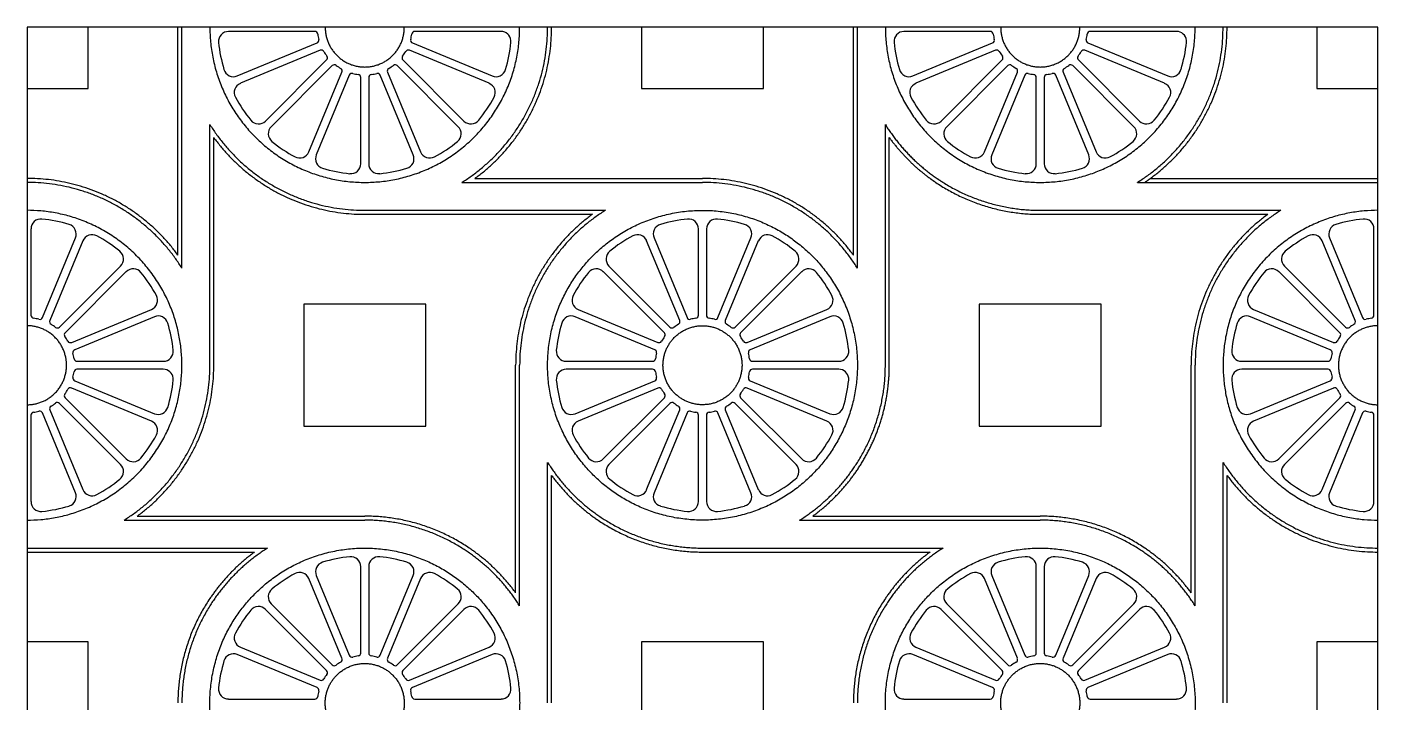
# Model space of a CAD drawing. Header units: millimetres. Extents: x -101 to 102, y -117 to 99.
# Drawn here: x 0.57 to 48.59, y 24.77 to 48.79 of the extents above; entities that cross this region are included whole.
import ezdxf

# ---------------------------------------------------------------- set-up
doc = ezdxf.new("R2010")
doc.units = ezdxf.units.MM
doc.header["$MEASUREMENT"] = 0
doc.layers.add('Layer 03', color=5, linetype='Continuous')

msp = doc.modelspace()

# ---------------------------------------------------------------- linework, layer by layer
at = {"layer": 'Layer 03'}
for p, q in [((0.569, 48.794), (0.569, 0.753)), ((48.593, 48.794), (0.569, 48.794)), ((2.738, 46.608), (2.738, 48.794)), ((5.933, 40.688), (5.933, 48.778)), ((6.075, 40.225), (6.075, 48.778)), ((10.799, 48.636), (7.73, 48.636)), ((17.42, 48.636), (14.351, 48.636)), ((22.411, 48.794), (22.411, 46.608)), ((26.75, 46.608), (26.75, 48.794)), ((29.945, 40.688), (29.945, 48.778)), ((30.087, 40.225), (30.087, 48.778)), ((34.811, 48.636), (31.742, 48.636)), ((41.432, 48.636), (38.363, 48.636)), ((46.423, 48.794), (46.423, 46.608)), ((48.593, 0.753), (48.593, 48.794)), ((8.045, 47.054), (10.88, 48.229)), ((14.27, 48.229), (17.105, 47.054)), ((32.057, 47.054), (34.892, 48.229)), ((38.282, 48.229), (41.117, 47.054)), ((10.988, 47.967), (8.153, 46.793)), ((9.049, 45.452), (11.219, 47.622)), ((13.931, 47.622), (16.101, 45.452)), ((16.997, 46.793), (14.162, 47.967)), ((35, 47.967), (32.165, 46.793)), ((33.061, 45.452), (35.231, 47.622)), ((37.943, 47.622), (40.113, 45.452)), ((41.009, 46.793), (38.174, 47.967)), ((11.419, 47.422), (9.249, 45.252)), ((10.59, 44.356), (11.764, 47.191)), ((12.026, 47.083), (10.851, 44.247)), ((14.298, 44.247), (13.124, 47.083)), ((13.385, 47.191), (14.559, 44.356)), ((15.901, 45.252), (13.731, 47.422)), ((35.431, 47.422), (33.261, 45.252)), ((34.602, 44.356), (35.776, 47.191)), ((36.038, 47.083), (34.863, 44.247)), ((38.31, 44.247), (37.136, 47.083)), ((37.397, 47.191), (38.571, 44.356)), ((39.913, 45.252), (37.743, 47.422)), ((0.569, 46.608), (2.738, 46.608)), ((12.433, 43.933), (12.433, 47.001)), ((12.716, 47.001), (12.716, 43.933)), ((22.411, 46.608), (26.75, 46.608)), ((36.445, 43.933), (36.445, 47.001)), ((36.728, 47.001), (36.728, 43.933)), ((46.423, 46.608), (48.593, 46.608)), ((7.069, 36.772), (7.069, 45.324)), ((31.081, 36.772), (31.081, 45.324)), ((7.21, 36.772), (7.21, 44.862)), ((31.222, 36.772), (31.222, 44.862)), ((16.028, 43.271), (24.581, 43.271)), ((16.491, 43.413), (24.581, 43.413)), ((40.04, 43.271), (48.593, 43.271)), ((40.503, 43.413), (48.593, 43.413)), ((12.575, 42.278), (21.127, 42.278)), ((36.587, 42.278), (45.139, 42.278)), ((12.575, 42.136), (20.665, 42.136)), ((36.587, 42.136), (44.677, 42.136)), ((0.71, 41.617), (0.71, 38.548)), ((1.118, 38.467), (2.292, 41.302)), ((22.857, 41.302), (24.032, 38.467)), ((24.439, 38.548), (24.439, 41.617)), ((24.722, 41.617), (24.722, 38.548)), ((25.13, 38.467), (26.304, 41.302)), ((46.869, 41.302), (48.044, 38.467)), ((48.451, 38.548), (48.451, 41.617)), ((2.554, 41.194), (1.379, 38.359)), ((23.77, 38.359), (22.596, 41.194)), ((26.565, 41.194), (25.391, 38.359)), ((47.782, 38.359), (46.608, 41.194)), ((1.725, 38.128), (3.895, 40.298)), ((4.095, 40.098), (1.925, 37.928)), ((23.225, 37.928), (21.055, 40.098)), ((21.255, 40.298), (23.425, 38.128)), ((25.737, 38.128), (27.907, 40.298)), ((28.107, 40.098), (25.937, 37.928)), ((47.237, 37.928), (45.067, 40.098)), ((45.267, 40.298), (47.437, 38.128)), ((14.744, 38.941), (10.405, 38.941)), ((10.405, 38.941), (10.405, 34.602)), ((14.744, 34.602), (14.744, 38.941)), ((38.756, 38.941), (34.417, 38.941)), ((34.417, 38.941), (34.417, 34.602)), ((38.756, 34.602), (38.756, 38.941)), ((2.156, 37.582), (4.991, 38.756)), ((5.099, 38.495), (2.264, 37.321)), ((22.886, 37.321), (20.051, 38.495)), ((20.159, 38.756), (22.994, 37.582)), ((26.168, 37.582), (29.003, 38.756)), ((29.111, 38.495), (26.276, 37.321)), ((46.898, 37.321), (44.063, 38.495)), ((44.171, 38.756), (47.006, 37.582)), ((2.345, 36.913), (5.414, 36.913)), ((5.414, 36.63), (2.345, 36.63)), ((7.069, 36.772), (7.069, 36.772)), ((17.939, 28.682), (17.939, 36.772)), ((18.081, 28.219), (18.081, 36.772)), ((19.736, 36.913), (22.805, 36.913)), ((22.805, 36.63), (19.736, 36.63)), ((26.357, 36.913), (29.426, 36.913)), ((29.426, 36.63), (26.357, 36.63)), ((41.951, 28.682), (41.951, 36.772)), ((42.093, 28.219), (42.093, 36.772)), ((43.748, 36.913), (46.817, 36.913)), ((46.817, 36.63), (43.748, 36.63)), ((2.264, 36.223), (5.099, 35.048)), ((20.051, 35.048), (22.886, 36.223)), ((26.276, 36.223), (29.111, 35.048)), ((44.063, 35.048), (46.898, 36.223)), ((1.925, 35.616), (4.095, 33.446)), ((4.991, 34.787), (2.156, 35.961)), ((22.994, 35.961), (20.159, 34.787)), ((21.055, 33.446), (23.225, 35.616)), ((25.937, 35.616), (28.107, 33.446)), ((29.003, 34.787), (26.168, 35.961)), ((47.006, 35.961), (44.171, 34.787)), ((45.067, 33.446), (47.237, 35.616)), ((2.292, 32.241), (1.118, 35.077)), ((1.379, 35.185), (2.554, 32.35)), ((3.895, 33.246), (1.725, 35.416)), ((23.425, 35.416), (21.255, 33.246)), ((22.596, 32.35), (23.77, 35.185)), ((24.032, 35.077), (22.857, 32.241)), ((26.304, 32.241), (25.13, 35.077)), ((25.391, 35.185), (26.565, 32.35)), ((27.907, 33.246), (25.737, 35.416)), ((47.437, 35.416), (45.267, 33.246)), ((46.608, 32.35), (47.782, 35.185)), ((48.044, 35.077), (46.869, 32.241)), ((0.71, 34.995), (0.71, 31.927)), ((10.405, 34.602), (14.744, 34.602)), ((24.439, 31.927), (24.439, 34.995)), ((24.722, 34.995), (24.722, 31.927)), ((34.417, 34.602), (38.756, 34.602)), ((48.451, 31.927), (48.451, 34.995)), ((19.075, 24.766), (19.075, 33.318)), ((43.086, 24.766), (43.086, 33.318)), ((19.216, 24.766), (19.216, 32.856)), ((43.228, 24.766), (43.228, 32.856)), ((4.022, 31.265), (12.575, 31.265)), ((4.485, 31.407), (12.575, 31.407)), ((28.034, 31.265), (36.587, 31.265)), ((28.497, 31.407), (36.587, 31.407)), ((0.569, 30.272), (9.121, 30.272)), ((24.581, 30.272), (33.133, 30.272)), ((0.569, 30.13), (8.659, 30.13)), ((24.581, 30.13), (32.671, 30.13)), ((10.851, 29.296), (12.026, 26.461)), ((12.433, 26.542), (12.433, 29.611)), ((12.716, 29.611), (12.716, 26.542)), ((13.124, 26.461), (14.298, 29.296)), ((34.863, 29.296), (36.038, 26.461)), ((36.445, 26.542), (36.445, 29.611)), ((36.728, 29.611), (36.728, 26.542)), ((37.136, 26.461), (38.31, 29.296)), ((11.764, 26.353), (10.59, 29.188)), ((14.559, 29.188), (13.385, 26.353)), ((35.776, 26.353), (34.602, 29.188)), ((38.571, 29.188), (37.397, 26.353)), ((11.219, 25.922), (9.049, 28.092)), ((9.249, 28.292), (11.419, 26.122)), ((13.731, 26.122), (15.901, 28.292)), ((16.101, 28.092), (13.931, 25.922)), ((35.231, 25.922), (33.061, 28.092)), ((33.261, 28.292), (35.431, 26.122)), ((37.743, 26.122), (39.913, 28.292)), ((40.113, 28.092), (37.943, 25.922)), ((2.738, 26.935), (0.569, 26.935)), ((2.738, 22.596), (2.738, 26.935)), ((26.75, 26.935), (22.411, 26.935)), ((22.411, 26.935), (22.411, 22.596)), ((26.75, 22.596), (26.75, 26.935)), ((48.593, 26.935), (46.423, 26.935)), ((46.423, 26.935), (46.423, 22.596)), ((10.88, 25.315), (8.045, 26.489)), ((8.153, 26.75), (10.988, 25.576)), ((14.162, 25.576), (16.997, 26.75)), ((17.105, 26.489), (14.27, 25.315)), ((34.892, 25.315), (32.057, 26.489)), ((32.165, 26.75), (35, 25.576)), ((38.174, 25.576), (41.009, 26.75)), ((41.117, 26.489), (38.282, 25.315)), ((7.73, 24.907), (10.799, 24.907)), ((14.351, 24.907), (17.42, 24.907)), ((31.742, 24.907), (34.811, 24.907)), ((38.363, 24.907), (41.432, 24.907))]:
    msp.add_line(p, q, dxfattribs=at)
for centre, radius, start, end in [((7.73, 48.283), 0.353, 90, 185.8312), ((10.799, 48.53), 0.106, 7.9293, 90), ((12.575, 48.778), 1.687, 187.9293, 194.5707), ((12.575, 48.778), 1.687, 345.4293, 352.0707), ((14.351, 48.53), 0.106, 90, 172.0707), ((17.42, 48.283), 0.353, 5.9772, 90), ((31.742, 48.283), 0.353, 90, 185.8312), ((34.811, 48.53), 0.106, 7.9293, 90), ((36.587, 48.778), 1.687, 187.9293, 194.5707), ((36.587, 48.778), 1.687, 345.4293, 352.0707), ((38.363, 48.53), 0.106, 90, 172.0707), ((41.432, 48.283), 0.353, 5.9772, 90), ((12.575, 48.778), 5.224, 185.8312, 196.6688), ((10.839, 48.326), 0.106, 292.5, 14.5707), ((14.311, 48.326), 0.106, 165.4293, 247.5), ((12.575, 48.778), 5.224, 343.3312, 354.1688), ((17.42, 48.283), 0.353, 354.1688, 5.9772), ((36.587, 48.778), 5.224, 185.8312, 196.6688), ((34.851, 48.326), 0.106, 292.5, 14.5707), ((38.322, 48.326), 0.106, 165.4293, 247.5), ((36.587, 48.778), 5.224, 343.3312, 354.1688), ((41.432, 48.283), 0.353, 354.1688, 5.9772), ((11.028, 47.869), 0.106, 30.4293, 112.5), ((12.575, 48.778), 1.687, 210.4293, 217.0707), ((11.144, 47.697), 0.106, 315, 37.0707), ((14.006, 47.697), 0.106, 142.9293, 225), ((12.575, 48.778), 1.687, 322.9293, 329.5707), ((14.121, 47.869), 0.106, 67.5, 149.5707), ((35.04, 47.869), 0.106, 30.4293, 112.5), ((36.587, 48.778), 1.687, 210.4293, 217.0707), ((35.156, 47.697), 0.106, 315, 37.0707), ((38.018, 47.697), 0.106, 142.9293, 225), ((36.587, 48.778), 1.687, 322.9293, 329.5707), ((38.133, 47.869), 0.106, 67.5, 149.5707), ((7.909, 47.381), 0.353, 196.6688, 292.5), ((11.494, 47.347), 0.106, 52.9293, 135), ((12.575, 48.778), 1.687, 232.9293, 239.5707), ((11.667, 47.231), 0.106, 337.5, 59.5707), ((12.124, 47.042), 0.106, 75.4293, 157.5), ((12.575, 48.778), 1.687, 255.4293, 262.0707), ((12.327, 47.001), 0.106, 360, 82.0707), ((12.822, 47.001), 0.106, 97.9293, 180), ((12.575, 48.778), 1.687, 277.9293, 284.5707), ((13.026, 47.042), 0.106, 22.5, 104.5707), ((13.483, 47.231), 0.106, 120.4293, 202.5), ((12.575, 48.778), 1.687, 300.4293, 307.0707), ((13.656, 47.347), 0.106, 45, 127.0707), ((17.24, 47.381), 0.353, 247.5, 343.3312), ((31.921, 47.381), 0.353, 196.6688, 292.5), ((35.506, 47.347), 0.106, 52.9293, 135), ((36.587, 48.778), 1.687, 232.9293, 239.5707), ((35.678, 47.231), 0.106, 337.5, 59.5707), ((36.136, 47.042), 0.106, 75.4293, 157.5), ((36.587, 48.778), 1.687, 255.4293, 262.0707), ((36.339, 47.001), 0.106, 360, 82.0707), ((36.834, 47.001), 0.106, 97.9293, 180), ((36.587, 48.778), 1.687, 277.9293, 284.5707), ((37.038, 47.042), 0.106, 22.5, 104.5707), ((37.495, 47.231), 0.106, 120.4293, 202.5), ((36.587, 48.778), 1.687, 300.4293, 307.0707), ((37.668, 47.347), 0.106, 45, 127.0707), ((41.252, 47.381), 0.353, 247.5, 343.3312), ((8.288, 46.466), 0.353, 112.5, 208.3312), ((16.862, 46.466), 0.353, 331.6688, 67.5), ((32.3, 46.466), 0.353, 112.5, 208.3312), ((40.874, 46.466), 0.353, 331.6688, 67.5), ((12.575, 48.778), 5.224, 208.3312, 219.1688), ((12.575, 48.778), 5.224, 320.8312, 331.6688), ((36.587, 48.778), 5.224, 208.3312, 219.1688), ((36.587, 48.778), 5.224, 320.8312, 331.6688), ((8.799, 45.702), 0.353, 219.1688, 315), ((9.499, 45.002), 0.353, 135, 230.8312), ((15.651, 45.002), 0.353, 309.1688, 45), ((16.351, 45.702), 0.353, 225, 320.8312), ((32.811, 45.702), 0.353, 219.1688, 315), ((33.511, 45.002), 0.353, 135, 230.8312), ((39.663, 45.002), 0.353, 309.1688, 45), ((40.362, 45.702), 0.353, 225, 320.8312), ((12.575, 48.778), 5.224, 230.8312, 241.6688), ((12.575, 48.778), 5.224, 298.3312, 309.1688), ((36.587, 48.778), 5.224, 230.8312, 241.6688), ((36.587, 48.778), 5.224, 298.3312, 309.1688), ((10.264, 44.491), 0.353, 241.6688, 337.5), ((11.178, 44.112), 0.353, 157.5, 253.3312), ((13.972, 44.112), 0.353, 286.6688, 22.5), ((14.886, 44.491), 0.353, 202.5, 298.3312), ((34.276, 44.491), 0.353, 241.6688, 337.5), ((35.19, 44.112), 0.353, 157.5, 253.3312), ((37.984, 44.112), 0.353, 286.6688, 22.5), ((38.898, 44.491), 0.353, 202.5, 298.3312), ((12.575, 48.778), 5.224, 253.3312, 264.1688), ((12.08, 43.933), 0.353, 264.1688, 360), ((13.07, 43.933), 0.353, 180, 275.8312), ((12.575, 48.778), 5.224, 275.8312, 286.6688), ((36.587, 48.778), 5.224, 253.3312, 264.1688), ((36.092, 43.933), 0.353, 264.1688, 360), ((37.082, 43.933), 0.353, 180, 275.8312), ((36.587, 48.778), 5.224, 275.8312, 286.6688), ((1.064, 41.617), 0.353, 84.1688, 180), ((0.569, 36.772), 5.224, 73.3312, 84.1688), ((24.581, 36.772), 5.224, 95.8312, 106.6688), ((24.086, 41.617), 0.353, 360, 95.8312), ((25.076, 41.617), 0.353, 84.1688, 180), ((24.581, 36.772), 5.224, 73.3312, 84.1688), ((48.593, 36.772), 5.224, 95.8312, 106.6688), ((48.098, 41.617), 0.353, 360, 95.8312), ((1.966, 41.437), 0.353, 337.5, 73.3312), ((2.88, 41.058), 0.353, 61.6688, 157.5), ((0.569, 36.772), 5.224, 50.8312, 61.6688), ((24.581, 36.772), 5.224, 118.3312, 129.1688), ((22.27, 41.058), 0.353, 22.5, 118.3312), ((23.184, 41.437), 0.353, 106.6688, 202.5), ((25.978, 41.437), 0.353, 337.5, 73.3312), ((26.892, 41.058), 0.353, 61.6688, 157.5), ((24.581, 36.772), 5.224, 50.8312, 61.6688), ((48.593, 36.772), 5.224, 118.3312, 129.1688), ((46.282, 41.058), 0.353, 22.5, 118.3312), ((47.196, 41.437), 0.353, 106.6688, 202.5), ((3.645, 40.547), 0.353, 315, 50.8312), ((21.505, 40.547), 0.353, 129.1688, 225), ((27.657, 40.547), 0.353, 315, 50.8312), ((45.517, 40.547), 0.353, 129.1688, 225), ((4.345, 39.848), 0.353, 39.1688, 135), ((0.569, 36.772), 5.224, 28.3312, 39.1688), ((24.581, 36.772), 5.224, 140.8312, 151.6688), ((20.805, 39.848), 0.353, 45, 140.8312), ((28.357, 39.848), 0.353, 39.1688, 135), ((24.581, 36.772), 5.224, 28.3312, 39.1688), ((48.593, 36.772), 5.224, 140.8312, 151.6688), ((44.817, 39.848), 0.353, 45, 140.8312), ((4.856, 39.083), 0.353, 292.5, 28.3312), ((20.294, 39.083), 0.353, 151.6688, 247.5), ((28.868, 39.083), 0.353, 292.5, 28.3312), ((44.306, 39.083), 0.353, 151.6688, 247.5), ((0.816, 38.548), 0.106, 180, 262.0707), ((0.569, 36.772), 1.687, 75.4293, 82.0707), ((1.02, 38.507), 0.106, 255.4293, 337.5), ((5.234, 38.169), 0.353, 16.6688, 112.5), ((19.915, 38.169), 0.353, 67.5, 163.3312), ((24.13, 38.507), 0.106, 202.5, 284.5707), ((24.581, 36.772), 1.687, 97.9293, 104.5707), ((24.333, 38.548), 0.106, 277.9293, 360), ((24.828, 38.548), 0.106, 180, 262.0707), ((24.581, 36.772), 1.687, 75.4293, 82.0707), ((25.032, 38.507), 0.106, 255.4293, 337.5), ((29.246, 38.169), 0.353, 16.6688, 112.5), ((43.927, 38.169), 0.353, 67.5, 163.3312), ((48.142, 38.507), 0.106, 202.5, 284.5707), ((48.593, 36.772), 1.687, 97.9293, 104.5707), ((48.345, 38.548), 0.106, 277.9293, 360), ((1.477, 38.318), 0.106, 157.5, 239.5707), ((0.569, 36.772), 1.687, 52.9293, 59.5707), ((1.65, 38.203), 0.106, 232.9293, 315), ((0.569, 36.772), 5.224, 5.8312, 16.6688), ((24.581, 36.772), 5.224, 163.3312, 174.1688), ((23.5, 38.203), 0.106, 225, 307.0707), ((24.581, 36.772), 1.687, 120.4293, 127.0707), ((23.673, 38.318), 0.106, 300.4293, 22.5), ((25.489, 38.318), 0.106, 157.5, 239.5707), ((24.581, 36.772), 1.687, 52.9293, 59.5707), ((25.662, 38.203), 0.106, 232.9293, 315), ((24.581, 36.772), 5.224, 5.8312, 16.6688), ((48.593, 36.772), 5.224, 163.3312, 174.1688), ((47.512, 38.203), 0.106, 225, 307.0707), ((48.593, 36.772), 1.687, 120.4293, 127.0707), ((47.684, 38.318), 0.106, 300.4293, 22.5), ((2, 37.853), 0.106, 135, 217.0707), ((0.569, 36.772), 1.687, 30.4293, 37.0707), ((2.115, 37.68), 0.106, 210.4293, 292.5), ((23.034, 37.68), 0.106, 247.5, 329.5707), ((24.581, 36.772), 1.687, 142.9293, 149.5707), ((23.15, 37.853), 0.106, 322.9293, 45), ((26.012, 37.853), 0.106, 135, 217.0707), ((24.581, 36.772), 1.687, 30.4293, 37.0707), ((26.127, 37.68), 0.106, 210.4293, 292.5), ((47.046, 37.68), 0.106, 247.5, 329.5707), ((48.593, 36.772), 1.687, 142.9293, 149.5707), ((47.162, 37.853), 0.106, 322.9293, 45), ((2.305, 37.223), 0.106, 112.5, 194.5707), ((0.569, 36.772), 1.687, 7.9293, 14.5707), ((2.345, 37.019), 0.106, 187.9293, 270), ((5.414, 37.266), 0.353, 270, 5.8312), ((19.736, 37.266), 0.353, 174.1688, 270), ((22.805, 37.019), 0.106, 270, 352.0707), ((22.845, 37.223), 0.106, 345.4293, 67.5), ((24.581, 36.772), 1.687, 165.4293, 172.0707), ((26.316, 37.223), 0.106, 112.5, 194.5707), ((24.581, 36.772), 1.687, 7.9293, 14.5707), ((26.357, 37.019), 0.106, 187.9293, 270), ((29.426, 37.266), 0.353, 270, 5.8312), ((43.748, 37.266), 0.353, 174.1688, 270), ((46.817, 37.019), 0.106, 270, 352.0707), ((46.857, 37.223), 0.106, 345.4293, 67.5), ((48.593, 36.772), 1.687, 165.4293, 172.0707), ((0.569, 36.772), 1.687, 345.4293, 352.0707), ((2.345, 36.524), 0.106, 90, 172.0707), ((5.414, 36.277), 0.353, 5.9772, 90), ((19.736, 36.277), 0.353, 90, 185.8312), ((22.805, 36.524), 0.106, 7.9293, 90), ((24.581, 36.772), 1.687, 187.9293, 194.5707), ((24.581, 36.772), 1.687, 345.4293, 352.0707), ((26.357, 36.524), 0.106, 90, 172.0707), ((29.426, 36.277), 0.353, 5.9772, 90), ((43.748, 36.277), 0.353, 90, 185.8312), ((46.817, 36.524), 0.106, 7.9293, 90), ((48.593, 36.772), 1.687, 187.9293, 194.5707), ((2.305, 36.321), 0.106, 165.4293, 247.5), ((0.569, 36.772), 5.224, 343.3312, 354.1688), ((5.414, 36.277), 0.353, 354.1688, 5.9772), ((24.581, 36.772), 5.224, 185.8312, 196.6688), ((22.845, 36.321), 0.106, 292.5, 14.5707), ((26.316, 36.321), 0.106, 165.4293, 247.5), ((24.581, 36.772), 5.224, 343.3312, 354.1688), ((29.426, 36.277), 0.353, 354.1688, 5.9772), ((48.593, 36.772), 5.224, 185.8312, 196.6688), ((46.857, 36.321), 0.106, 292.5, 14.5707), ((2, 35.691), 0.106, 142.9293, 225), ((0.569, 36.772), 1.687, 322.9293, 329.5707), ((2.115, 35.863), 0.106, 67.5, 149.5707), ((23.034, 35.863), 0.106, 30.4293, 112.5), ((24.581, 36.772), 1.687, 210.4293, 217.0707), ((23.15, 35.691), 0.106, 315, 37.0707), ((26.012, 35.691), 0.106, 142.9293, 225), ((24.581, 36.772), 1.687, 322.9293, 329.5707), ((26.127, 35.863), 0.106, 67.5, 149.5707), ((47.046, 35.863), 0.106, 30.4293, 112.5), ((48.593, 36.772), 1.687, 210.4293, 217.0707), ((47.162, 35.691), 0.106, 315, 37.0707), ((0.816, 34.995), 0.106, 97.9293, 180), ((0.569, 36.772), 1.687, 277.9293, 284.5707), ((1.02, 35.036), 0.106, 22.5, 104.5707), ((1.477, 35.225), 0.106, 120.4293, 202.5), ((0.569, 36.772), 1.687, 300.4293, 307.0707), ((1.65, 35.341), 0.106, 45, 127.0707), ((5.234, 35.375), 0.353, 247.5, 343.3312), ((19.915, 35.375), 0.353, 196.6688, 292.5), ((23.5, 35.341), 0.106, 52.9293, 135), ((24.581, 36.772), 1.687, 232.9293, 239.5707), ((23.673, 35.225), 0.106, 337.5, 59.5707), ((24.13, 35.036), 0.106, 75.4293, 157.5), ((24.581, 36.772), 1.687, 255.4293, 262.0707), ((24.333, 34.995), 0.106, 360, 82.0707), ((24.828, 34.995), 0.106, 97.9293, 180), ((24.581, 36.772), 1.687, 277.9293, 284.5707), ((25.032, 35.036), 0.106, 22.5, 104.5707), ((25.489, 35.225), 0.106, 120.4293, 202.5), ((24.581, 36.772), 1.687, 300.4293, 307.0707), ((25.662, 35.341), 0.106, 45, 127.0707), ((29.246, 35.375), 0.353, 247.5, 343.3312), ((43.927, 35.375), 0.353, 196.6688, 292.5), ((47.512, 35.341), 0.106, 52.9293, 135), ((48.593, 36.772), 1.687, 232.9293, 239.5707), ((47.684, 35.225), 0.106, 337.5, 59.5707), ((48.142, 35.036), 0.106, 75.4293, 157.5), ((48.593, 36.772), 1.687, 255.4293, 262.0707), ((48.345, 34.995), 0.106, 360, 82.0707), ((4.856, 34.46), 0.353, 331.6688, 67.5), ((20.294, 34.46), 0.353, 112.5, 208.3312), ((28.868, 34.46), 0.353, 331.6688, 67.5), ((44.306, 34.46), 0.353, 112.5, 208.3312), ((0.569, 36.772), 5.224, 320.8312, 331.6688), ((24.581, 36.772), 5.224, 208.3312, 219.1688), ((24.581, 36.772), 5.224, 320.8312, 331.6688), ((48.593, 36.772), 5.224, 208.3312, 219.1688), ((3.645, 32.996), 0.353, 309.1688, 45), ((4.345, 33.696), 0.353, 225, 320.8312), ((20.805, 33.696), 0.353, 219.1688, 315), ((21.505, 32.996), 0.353, 135, 230.8312), ((27.657, 32.996), 0.353, 309.1688, 45), ((28.357, 33.696), 0.353, 225, 320.8312), ((44.817, 33.696), 0.353, 219.1688, 315), ((45.517, 32.996), 0.353, 135, 230.8312), ((0.569, 36.772), 5.224, 298.3312, 309.1688), ((24.581, 36.772), 5.224, 230.8312, 241.6688), ((24.581, 36.772), 5.224, 298.3312, 309.1688), ((48.593, 36.772), 5.224, 230.8312, 241.6688), ((1.966, 32.106), 0.353, 286.6688, 22.5), ((2.88, 32.485), 0.353, 202.5, 298.3312), ((22.27, 32.485), 0.353, 241.6688, 337.5), ((23.184, 32.106), 0.353, 157.5, 253.3312), ((25.978, 32.106), 0.353, 286.6688, 22.5), ((26.892, 32.485), 0.353, 202.5, 298.3312), ((46.282, 32.485), 0.353, 241.6688, 337.5), ((47.196, 32.106), 0.353, 157.5, 253.3312), ((1.064, 31.927), 0.353, 180, 275.8312), ((0.569, 36.772), 5.224, 275.8312, 286.6688), ((24.581, 36.772), 5.224, 253.3312, 264.1688), ((24.086, 31.927), 0.353, 264.1688, 360), ((25.076, 31.927), 0.353, 180, 275.8312), ((24.581, 36.772), 5.224, 275.8312, 286.6688), ((48.593, 36.772), 5.224, 253.3312, 264.1688), ((48.098, 31.927), 0.353, 264.1688, 360), ((12.575, 24.766), 5.224, 95.8312, 106.6688), ((12.08, 29.611), 0.353, 360, 95.8312), ((13.07, 29.611), 0.353, 84.1688, 180), ((12.575, 24.766), 5.224, 73.3312, 84.1688), ((36.587, 24.766), 5.224, 95.8312, 106.6688), ((36.092, 29.611), 0.353, 360, 95.8312), ((37.082, 29.611), 0.353, 84.1688, 180), ((36.587, 24.766), 5.224, 73.3312, 84.1688), ((12.575, 24.766), 5.224, 118.3312, 129.1688), ((10.264, 29.052), 0.353, 22.5, 118.3312), ((11.178, 29.431), 0.353, 106.6688, 202.5), ((13.972, 29.431), 0.353, 337.5, 73.3312), ((14.886, 29.052), 0.353, 61.6688, 157.5), ((12.575, 24.766), 5.224, 50.8312, 61.6688), ((36.587, 24.766), 5.224, 118.3312, 129.1688), ((34.276, 29.052), 0.353, 22.5, 118.3312), ((35.19, 29.431), 0.353, 106.6688, 202.5), ((37.984, 29.431), 0.353, 337.5, 73.3312), ((38.898, 29.052), 0.353, 61.6688, 157.5), ((36.587, 24.766), 5.224, 50.8312, 61.6688), ((9.499, 28.541), 0.353, 129.1688, 225), ((15.651, 28.541), 0.353, 315, 50.8312), ((33.511, 28.541), 0.353, 129.1688, 225), ((39.663, 28.541), 0.353, 315, 50.8312), ((12.575, 24.766), 5.224, 140.8312, 151.6688), ((8.799, 27.842), 0.353, 45, 140.8312), ((16.351, 27.842), 0.353, 39.1688, 135), ((12.575, 24.766), 5.224, 28.3312, 39.1688), ((36.587, 24.766), 5.224, 140.8312, 151.6688), ((32.811, 27.842), 0.353, 45, 140.8312), ((40.362, 27.842), 0.353, 39.1688, 135), ((36.587, 24.766), 5.224, 28.3312, 39.1688), ((8.288, 27.077), 0.353, 151.6688, 247.5), ((16.862, 27.077), 0.353, 292.5, 28.3312), ((32.3, 27.077), 0.353, 151.6688, 247.5), ((40.874, 27.077), 0.353, 292.5, 28.3312), ((7.909, 26.163), 0.353, 67.5, 163.3312), ((12.124, 26.501), 0.106, 202.5, 284.5707), ((12.575, 24.766), 1.687, 97.9293, 104.5707), ((12.327, 26.542), 0.106, 277.9293, 360), ((12.822, 26.542), 0.106, 180, 262.0707), ((12.575, 24.766), 1.687, 75.4293, 82.0707), ((13.026, 26.501), 0.106, 255.4293, 337.5), ((17.24, 26.163), 0.353, 16.6688, 112.5), ((31.921, 26.163), 0.353, 67.5, 163.3312), ((36.136, 26.501), 0.106, 202.5, 284.5707), ((36.587, 24.766), 1.687, 97.9293, 104.5707), ((36.339, 26.542), 0.106, 277.9293, 360), ((36.834, 26.542), 0.106, 180, 262.0707), ((36.587, 24.766), 1.687, 75.4293, 82.0707), ((37.038, 26.501), 0.106, 255.4293, 337.5), ((41.252, 26.163), 0.353, 16.6688, 112.5), ((12.575, 24.766), 5.224, 163.3312, 174.1688), ((11.494, 26.197), 0.106, 225, 307.0707), ((12.575, 24.766), 1.687, 120.4293, 127.0707), ((11.667, 26.312), 0.106, 300.4293, 22.5), ((13.483, 26.312), 0.106, 157.5, 239.5707), ((12.575, 24.766), 1.687, 52.9293, 59.5707), ((13.656, 26.197), 0.106, 232.9293, 315), ((12.575, 24.766), 5.224, 5.8312, 16.6688), ((36.587, 24.766), 5.224, 163.3312, 174.1688), ((35.506, 26.197), 0.106, 225, 307.0707), ((36.587, 24.766), 1.687, 120.4293, 127.0707), ((35.678, 26.312), 0.106, 300.4293, 22.5), ((37.495, 26.312), 0.106, 157.5, 239.5707), ((36.587, 24.766), 1.687, 52.9293, 59.5707), ((37.668, 26.197), 0.106, 232.9293, 315), ((36.587, 24.766), 5.224, 5.8312, 16.6688), ((11.028, 25.674), 0.106, 247.5, 329.5707), ((12.575, 24.766), 1.687, 142.9293, 149.5707), ((11.144, 25.847), 0.106, 322.9293, 45), ((14.006, 25.847), 0.106, 135, 217.0707), ((12.575, 24.766), 1.687, 30.4293, 37.0707), ((14.121, 25.674), 0.106, 210.4293, 292.5), ((35.04, 25.674), 0.106, 247.5, 329.5707), ((36.587, 24.766), 1.687, 142.9293, 149.5707), ((35.156, 25.847), 0.106, 322.9293, 45), ((38.018, 25.847), 0.106, 135, 217.0707), ((36.587, 24.766), 1.687, 30.4293, 37.0707), ((38.133, 25.674), 0.106, 210.4293, 292.5), ((7.73, 25.261), 0.353, 174.1688, 270), ((10.799, 25.013), 0.106, 270, 352.0707), ((10.839, 25.217), 0.106, 345.4293, 67.5), ((12.575, 24.766), 1.687, 165.4293, 172.0707), ((14.311, 25.217), 0.106, 112.5, 194.5707), ((12.575, 24.766), 1.687, 7.9293, 14.5707), ((14.351, 25.013), 0.106, 187.9293, 270), ((17.42, 25.261), 0.353, 270, 5.8312), ((31.742, 25.261), 0.353, 174.1688, 270), ((34.811, 25.013), 0.106, 270, 352.0707), ((34.851, 25.217), 0.106, 345.4293, 67.5), ((36.587, 24.766), 1.687, 165.4293, 172.0707), ((38.322, 25.217), 0.106, 112.5, 194.5707), ((36.587, 24.766), 1.687, 7.9293, 14.5707), ((38.363, 25.013), 0.106, 187.9293, 270), ((41.432, 25.261), 0.353, 270, 5.8312)]:
    msp.add_arc(centre, radius, start, end, dxfattribs=at)
for points, weights, knots in [([(7.069, 48.794), (7.062, 46.509), (8.675, 44.89), (10.289, 43.271), (12.575, 43.271), (14.86, 43.271), (16.474, 44.89), (18.088, 46.509), (18.081, 48.794)], [1, 0.923590924291, 1, 0.923590924291, 1, 0.923590924291, 1, 0.923590924291, 1], [17.518724, 17.518724, 17.518724, 23.648674, 23.648674, 29.778623, 29.778623, 35.908573, 35.908573, 42.038523, 42.038523, 42.038523]), ([(11.17, 48.794), (11.163, 48.208), (11.576, 47.79), (11.988, 47.373), (12.575, 47.373), (13.161, 47.373), (13.574, 47.79), (13.986, 48.208), (13.979, 48.794)], [1, 0.922745109036, 1, 0.922745109036, 1, 0.922745109036, 1, 0.922745109036, 1], [7.342358, 7.342358, 7.342358, 8.914792, 8.914792, 10.487225, 10.487225, 12.059658, 12.059658, 13.632092, 13.632092, 13.632092]), ([(31.081, 48.794), (31.074, 46.509), (32.687, 44.89), (34.301, 43.271), (36.587, 43.271), (38.872, 43.271), (40.486, 44.89), (42.1, 46.509), (42.093, 48.794)], [1, 0.923590924271, 1, 0.923590924271, 1, 0.923590924271, 1, 0.923590924271, 1], [17.518724, 17.518724, 17.518724, 23.648674, 23.648674, 29.778623, 29.778623, 35.908573, 35.908573, 42.038523, 42.038523, 42.038523]), ([(35.182, 48.794), (35.175, 48.208), (35.588, 47.79), (36, 47.373), (36.587, 47.373), (37.173, 47.373), (37.586, 47.79), (37.998, 48.208), (37.991, 48.794)], [1, 0.922745108959, 1, 0.922745108959, 1, 0.922745108959, 1, 0.922745108959, 1], [7.342358, 7.342358, 7.342358, 8.914792, 8.914792, 10.487225, 10.487225, 12.059658, 12.059658, 13.632092, 13.632092, 13.632092]), ([(0.569, 31.265), (6.075, 31.265), (6.075, 36.772), (6.075, 42.278), (0.569, 42.278)], [1, 0.707106781187, 1, 0.707106781187, 1], [29.778623, 29.778623, 29.778623, 42.015044, 42.015044, 54.251465, 54.251465, 54.251465]), ([(28.048, 41.049), (23.77, 44.516), (20.303, 40.239), (16.836, 35.961), (21.114, 32.494), (25.391, 29.027), (28.858, 33.305), (32.326, 37.582), (28.048, 41.049)], [1, 0.707106781187, 1, 0.707106781187, 1, 0.707106781187, 1, 0.707106781187, 1], [0, 0, 0, 12.236421, 12.236421, 24.472842, 24.472842, 36.709263, 36.709263, 48.945683, 48.945683, 48.945683]), ([(48.593, 42.278), (43.086, 42.278), (43.086, 36.772), (43.086, 31.265), (48.593, 31.265)], [1, 0.707106781187, 1, 0.707106781187, 1], [5.305782, 5.305782, 5.305782, 17.542203, 17.542203, 29.778623, 29.778623, 29.778623]), ([(0.569, 35.367), (1.973, 35.367), (1.973, 36.772), (1.973, 38.176), (0.569, 38.176)], [1, 0.707106781187, 1, 0.707106781187, 1], [10.487225, 10.487225, 10.487225, 13.608613, 13.608613, 16.73, 16.73, 16.73]), ([(25.767, 36.019), (26.519, 37.206), (25.333, 37.958), (24.147, 38.71), (23.395, 37.524), (22.642, 36.338), (23.829, 35.586), (25.015, 34.833), (25.767, 36.019)], [1, 0.707106781187, 1, 0.707106781187, 1, 0.707106781187, 1, 0.707106781187, 1], [0, 0, 0, 3.121388, 3.121388, 6.242775, 6.242775, 9.364163, 9.364163, 12.485551, 12.485551, 12.485551]), ([(48.593, 38.176), (47.188, 38.176), (47.188, 36.772), (47.188, 35.367), (48.593, 35.367)], [1, 0.707106781187, 1, 0.707106781187, 1], [4.24445, 4.24445, 4.24445, 7.365837, 7.365837, 10.487225, 10.487225, 10.487225]), ([(16.042, 29.043), (11.764, 32.51), (8.297, 28.233), (4.83, 23.955), (9.108, 20.488), (13.385, 17.021), (16.853, 21.299), (20.32, 25.576), (16.042, 29.043)], [1, 0.707106781187, 1, 0.707106781187, 1, 0.707106781187, 1, 0.707106781187, 1], [0, 0, 0, 12.236421, 12.236421, 24.472842, 24.472842, 36.709263, 36.709263, 48.945683, 48.945683, 48.945683]), ([(40.054, 29.043), (35.776, 32.51), (32.309, 28.233), (28.842, 23.955), (33.12, 20.488), (37.397, 17.021), (40.864, 21.299), (44.331, 25.576), (40.054, 29.043)], [1, 0.707106781187, 1, 0.707106781187, 1, 0.707106781187, 1, 0.707106781187, 1], [0, 0, 0, 12.236421, 12.236421, 24.472842, 24.472842, 36.709263, 36.709263, 48.945683, 48.945683, 48.945683]), ([(13.761, 24.013), (14.513, 25.2), (13.327, 25.952), (12.141, 26.704), (11.389, 25.518), (10.636, 24.332), (11.823, 23.58), (13.009, 22.827), (13.761, 24.013)], [1, 0.707106781187, 1, 0.707106781187, 1, 0.707106781187, 1, 0.707106781187, 1], [0, 0, 0, 3.121388, 3.121388, 6.242775, 6.242775, 9.364163, 9.364163, 12.485551, 12.485551, 12.485551]), ([(37.773, 24.013), (38.525, 25.2), (37.339, 25.952), (36.153, 26.704), (35.401, 25.518), (34.648, 24.332), (35.835, 23.58), (37.021, 22.827), (37.773, 24.013)], [1, 0.707106781187, 1, 0.707106781187, 1, 0.707106781187, 1, 0.707106781187, 1], [0, 0, 0, 3.121388, 3.121388, 6.242775, 6.242775, 9.364163, 9.364163, 12.485551, 12.485551, 12.485551])]:
    msp.add_rational_spline(points, weights, degree=2, knots=knots, dxfattribs=at)
for points, weights in [([(16.028, 43.271), (19.084, 45.188), (19.075, 48.794)], [1, 0.874408619227, 1]), ([(16.491, 43.413), (19.225, 45.409), (19.216, 48.794)], [1, 0.890953156, 1]), ([(40.04, 43.271), (43.096, 45.188), (43.086, 48.794)], [1, 0.874408619264, 1]), ([(40.503, 43.413), (43.237, 45.409), (43.228, 48.794)], [1, 0.890953156027, 1]), ([(7.069, 45.324), (8.979, 42.278), (12.575, 42.278)], [1, 0.875027457975, 1]), ([(31.081, 45.324), (31.8, 44.178), (32.917, 43.413)], [0.94331401861, 0.950849202903, 1]), ([(7.21, 44.862), (9.2, 42.136), (12.575, 42.136)], [1, 0.891519787135, 1]), ([(31.222, 44.862), (31.834, 44.024), (32.671, 43.413)], [0.951685813362, 0.963876272551, 1]), ([(5.933, 40.688), (3.943, 43.413), (0.569, 43.413)], [1, 0.891519787134, 1]), ([(6.075, 40.225), (4.165, 43.271), (0.569, 43.271)], [1, 0.875027317722, 1]), ([(29.945, 40.688), (27.955, 43.413), (24.581, 43.413)], [1, 0.891519830394, 1]), ([(30.087, 40.225), (28.176, 43.271), (24.581, 43.271)], [1, 0.875027363786, 1]), ([(32.671, 43.413), (32.771, 43.34), (32.873, 43.271)], [1, 0.999827048811, 1]), ([(32.873, 43.271), (34.556, 42.136), (36.587, 42.136)], [1, 0.956308735132, 1]), ([(32.917, 43.413), (33.023, 43.34), (33.133, 43.271)], [1, 0.999801611379, 1]), ([(33.133, 43.271), (34.717, 42.278), (36.587, 42.278)], [1, 0.961031924526, 1]), ([(40.04, 43.271), (40.15, 43.34), (40.257, 43.413)], [1, 0.999801611379, 1]), ([(40.301, 43.271), (40.403, 43.34), (40.503, 43.413)], [1, 0.999827048811, 1]), ([(21.127, 42.278), (18.081, 40.367), (18.081, 36.772)], [1, 0.875027317722, 1]), ([(45.139, 42.278), (42.093, 40.367), (42.093, 36.772)], [1, 0.875027317753, 1]), ([(20.665, 42.136), (17.939, 40.146), (17.939, 36.772)], [1, 0.891519787157, 1]), ([(44.677, 42.136), (41.951, 40.146), (41.951, 36.772)], [1, 0.891519787163, 1]), ([(4.022, 31.265), (7.069, 33.176), (7.069, 36.772)], [1, 0.875027317722, 1]), ([(4.485, 31.407), (7.21, 33.397), (7.21, 36.772)], [1, 0.89151978826, 1]), ([(30.087, 33.318), (31.081, 34.902), (31.081, 36.772)], [1, 0.961029522548, 1]), ([(31.081, 35.406), (31.222, 36.081), (31.222, 36.772)], [1, 0.99464347378, 1]), ([(30.087, 33.058), (30.813, 34.135), (31.081, 35.406)], [1, 0.981405801285, 1]), ([(19.075, 33.318), (19.866, 32.057), (21.127, 31.265)], [1, 0.974747233925, 1]), ([(28.034, 31.265), (29.296, 32.057), (30.087, 33.318)], [1, 0.974747233925, 1]), ([(43.086, 33.318), (44.997, 30.272), (48.593, 30.272)], [1, 0.875027317722, 1]), ([(19.216, 32.856), (19.902, 31.916), (20.867, 31.265)], [1, 0.985001311653, 1]), ([(28.497, 31.407), (29.436, 32.093), (30.087, 33.058)], [1, 0.985001311653, 1]), ([(43.228, 32.856), (45.218, 30.13), (48.593, 30.13)], [1, 0.891519787135, 1]), ([(16.289, 30.272), (14.605, 31.407), (12.575, 31.407)], [1, 0.956308430937, 1]), ([(16.028, 30.272), (14.445, 31.265), (12.575, 31.265)], [1, 0.961029505063, 1]), ([(20.867, 31.265), (22.55, 30.13), (24.581, 30.13)], [1, 0.956308843094, 1]), ([(21.127, 31.265), (22.711, 30.272), (24.581, 30.272)], [1, 0.961029766657, 1]), ([(40.301, 30.272), (38.617, 31.407), (36.587, 31.407)], [1, 0.956308732022, 1]), ([(40.04, 30.272), (38.456, 31.265), (36.587, 31.265)], [1, 0.961029433934, 1]), ([(9.121, 30.272), (7.86, 29.481), (7.069, 28.219)], [1, 0.974747233925, 1]), ([(18.081, 28.219), (17.29, 29.481), (16.028, 30.272)], [1, 0.974747233925, 1]), ([(17.939, 28.682), (17.253, 29.621), (16.289, 30.272)], [1, 0.985001311653, 1]), ([(33.133, 30.272), (31.872, 29.481), (31.081, 28.219)], [1, 0.974747233888, 1]), ([(42.093, 28.219), (41.302, 29.481), (40.04, 30.272)], [1, 0.974747233888, 1]), ([(41.951, 28.682), (41.265, 29.621), (40.301, 30.272)], [1, 0.985001311627, 1]), ([(8.659, 30.13), (7.719, 29.444), (7.069, 28.48)], [1, 0.985001311653, 1]), ([(32.671, 30.13), (31.731, 29.444), (31.081, 28.48)], [1, 0.985001311628, 1]), ([(7.069, 28.48), (5.933, 26.796), (5.933, 24.766)], [1, 0.956308717216, 1]), ([(31.081, 28.48), (29.945, 26.796), (29.945, 24.766)], [1, 0.956308666495, 1]), ([(7.069, 28.219), (6.075, 26.635), (6.075, 24.766)], [1, 0.96102942924, 1]), ([(31.081, 28.219), (30.087, 26.635), (30.087, 24.766)], [1, 0.961029429056, 1])]:
    msp.add_rational_spline(points, weights, degree=2, dxfattribs=at)

doc.saveas('drawing.dxf')
